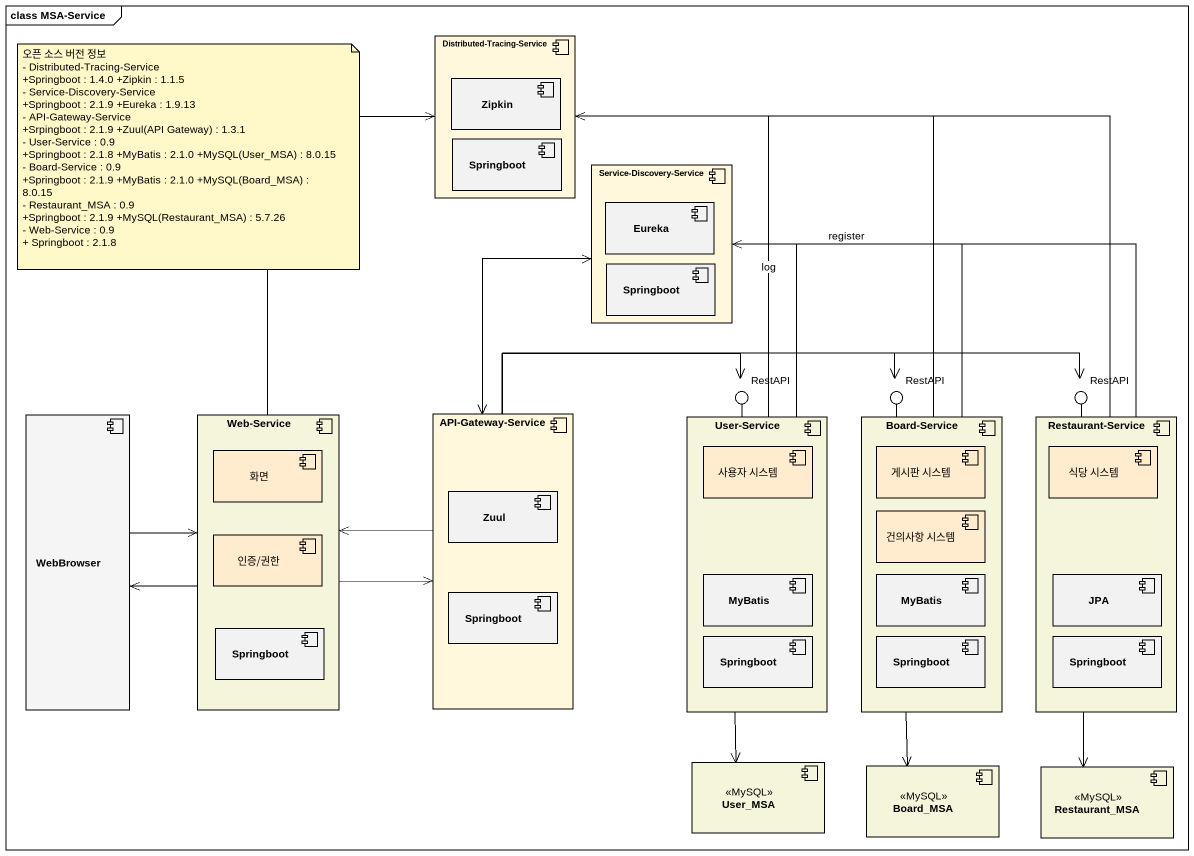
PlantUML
@startuml
mainframe class MSA-Service
component "Distributed-Tracing-Service" as Distributed_Tracing_Service #FFF8DC {
  component Zipkin
  component Springboot
}
component "Service-Discovery-Service" as Service_Discovery_Service #FFF8DC {
  component Eureka
  component "Springboot" as Springboot_2
}
() RestAPI #FFEBCD
() "RestAPI" as RestAPI_2 #FFEBCD
() "RestAPI" as RestAPI_3 #FFEBCD
component WebBrowser #F5F5F5
component "Web-Service" as Web_Service #F5F5DC {
  component 화면 #FFEBCD
  component "인증/권한" as 인증_권한 #FFEBCD
  component "Springboot" as Springboot_4
}
component "API-Gateway-Service" as API_Gateway_Service #FFF8DC {
  component Zuul
  component "Springboot" as Springboot_3
}
component "User-Service" as User_Service #F5F5DC {
  component "사용자 시스템" as 사용자_시스템 #FFEBCD
  component MyBatis
  component "Springboot" as Springboot_5
}
component "Board-Service" as Board_Service #F5F5DC {
  component "게시판 시스템" as 게시판_시스템 #FFEBCD
  component "건의사항 시스템" as 건의사항_시스템 #FFEBCD
  component "MyBatis" as MyBatis_2
  component "Springboot" as Springboot_6
}
component "Restaurant-Service" as Restaurant_Service #F5F5DC {
  component "식당 시스템" as 식당_시스템 #FFEBCD
  component JPA
  component "Springboot" as Springboot_7
}
component User_MSA <<MySQL>> #F5F5DC
component Board_MSA <<MySQL>> #F5F5DC
component Restaurant_MSA <<MySQL>> #F5F5DC
User_Service -up- RestAPI
Board_Service -up- RestAPI_2
Restaurant_Service -up- RestAPI_3
Service_Discovery_Service <--> API_Gateway_Service
RestAPI_2 <-left- API_Gateway_Service
RestAPI_3 <-left- API_Gateway_Service
WebBrowser -right-> Web_Service
Web_Service -up-> Distributed_Tracing_Service
Web_Service -left-> WebBrowser
Web_Service -right-> API_Gateway_Service
API_Gateway_Service -up-> RestAPI
API_Gateway_Service -left-> Web_Service
User_Service -up-> Distributed_Tracing_Service : log
User_Service -up-> Service_Discovery_Service
User_Service --> User_MSA
Board_Service -up- Distributed_Tracing_Service
Board_Service -up-> Service_Discovery_Service : register
Board_Service --> Board_MSA
Restaurant_Service -up-> Distributed_Tracing_Service
Restaurant_Service -up-> Service_Discovery_Service
Restaurant_Service --> Restaurant_MSA
note as N1
  오픈 소스 버전 정보
  - Distributed-Tracing-Service
  +Springboot : 1.4.0 +Zipkin : 1.1.5
  - Service-Discovery-Service
  +Springboot : 2.1.9 +Eureka : 1.9.13
  - API-Gateway-Service
  +Srpingboot : 2.1.9 +Zuul(API Gateway) : 1.3.1
  - User-Service : 0.9
  +Springboot : 2.1.8 +MyBatis : 2.1.0 +MySQL(User_MSA) : 8.0.15
  - Board-Service : 0.9
  +Springboot : 2.1.9 +MyBatis : 2.1.0 +MySQL(Board_MSA) : 8.0.15
  - Restaurant_MSA : 0.9
  +Springboot : 2.1.9 +MySQL(Restaurant_MSA) : 5.7.26
  - Web-Service : 0.9
  + Springboot : 2.1.8
end note
@enduml
